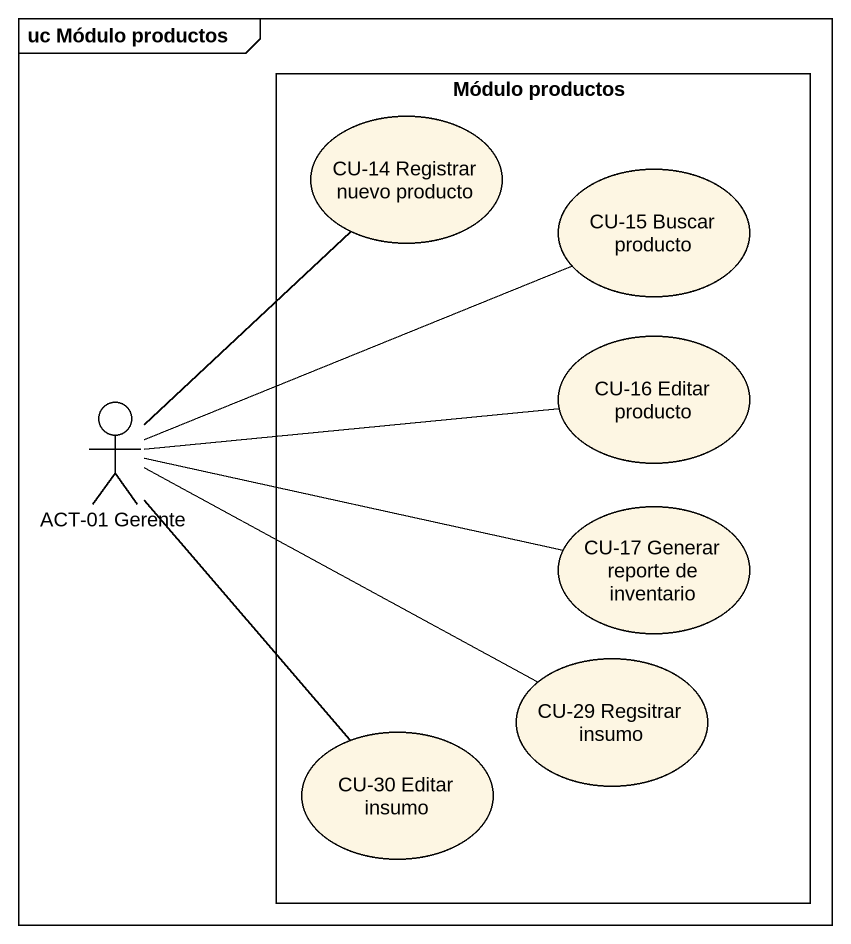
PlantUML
@startuml
mainframe uc Módulo productos
rectangle "Módulo productos" as Módulo_productos {
  usecase "CU-14 Registrar nuevo producto" as CU_14_Registrar_nuevo
  usecase "CU-15 Buscar producto" as CU_15_Buscar_producto
  usecase "CU-16 Editar producto" as CU_16_Editar_producto
  usecase "CU-17 Generar reporte de inventario" as CU_17_Generar_reporte_de
  usecase "CU-29 Regsitrar insumo" as CU_29_Regsitrar_insumo
  usecase "CU-30 Editar insumo" as CU_30_Editar_insumo
}
actor "ACT-01 Gerente" as ACT_01_Gerente
ACT_01_Gerente -up- CU_14_Registrar_nuevo
ACT_01_Gerente -right- CU_15_Buscar_producto
ACT_01_Gerente -right- CU_16_Editar_producto
ACT_01_Gerente -right- CU_17_Generar_reporte_de
ACT_01_Gerente -right- CU_29_Regsitrar_insumo
ACT_01_Gerente -- CU_30_Editar_insumo
@enduml
